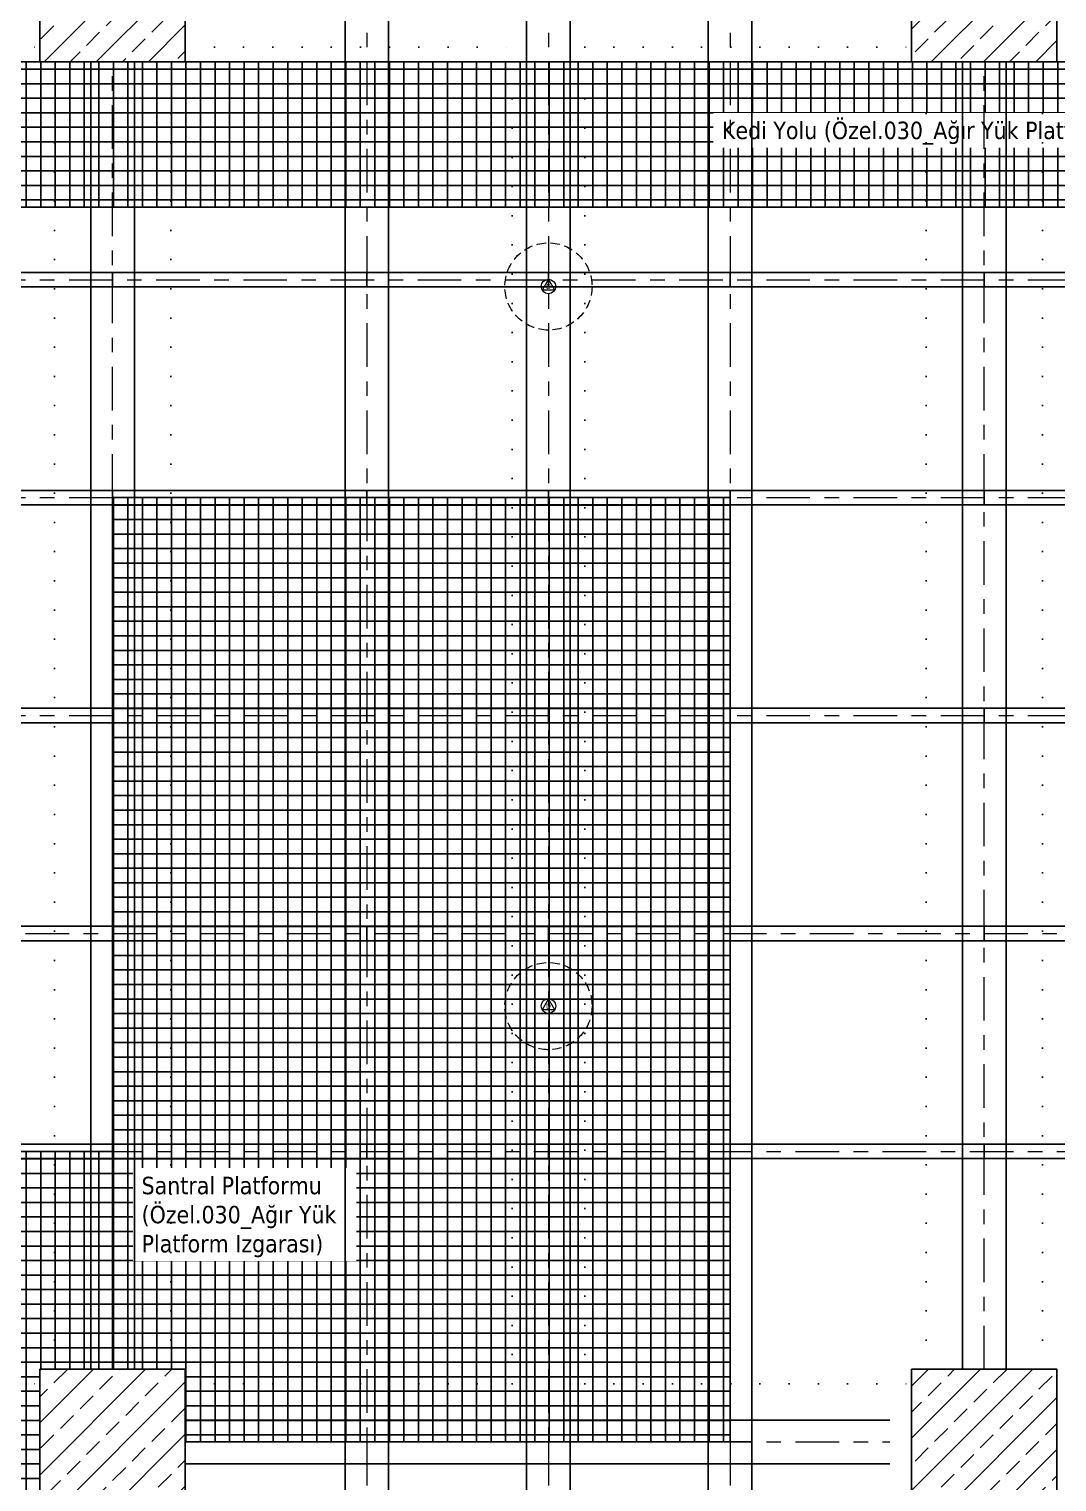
# Model space of a CAD drawing. Header units: centimetres. Extents: x 405564 to 502064, y 46284 to 60634.
# Drawn here: x 447042 to 447750, y 55055 to 56055 of the extents above; entities that cross this region are included whole.
import ezdxf
from ezdxf.enums import TextEntityAlignment as Align

# ---------------------------------------------------------------- set-up
doc = ezdxf.new("R2010")
doc.units = ezdxf.units.CM
for name, pattern in [('ACAD_ISO07W100', [3, 0, -3]), ('DOT', [0.25, 0, -0.25]), ('HIDDEN', [9.525, 6.35, -3.175]), ('XKITLINE03', [6, 3, -1, 1, -1])]:
    doc.linetypes.add(name, pattern=pattern)
doc.layers.get('0').update_dxf_attribs({"color": 8, "lineweight": 9})
doc.layers.add('0-KRCN-AYDINLATMA-130426', color=8, linetype='Continuous', lineweight=9)
doc.layers.add('0-KRCN-MİMARİ-220526', color=8, linetype='Continuous', lineweight=9)
for name, color, linetype in [('AS_DOS_TERAS_UST', 8, 'ACAD_ISO07W100'), ('AS_PRFL_CELIK', 8, 'Continuous'), ('AS_PRFL_CELIK AKS', 8, 'Continuous'), ('AS_PRFL_CELIK KEDI YOLU', 8, 'Continuous'), ('AS_PRFL_CELIK PLATFORM IZGARA', 8, 'Continuous'), ('AS_TA_BETONARME', 5, 'Continuous'), ('AS_TA_TARAMA', 8, 'Continuous'), ('AS_YAZI', 8, 'Continuous')]:
    doc.layers.add(name, color=color, linetype=linetype)
doc.styles.add('2', font='arial.ttf', dxfattribs={"width": 0.9, "height": 200})
doc.styles.add('MtXpl_Tahoma', font='tahoma.ttf')
pattern_1 = [(0, (-443149.746, -16832.563), (0, 10), []), (90, (-443149.746, -16832.563), (-10, 6e-16), [])]
pattern_2 = [(225, (17560.68, -7819.299), (17.96051, -17.96051), []), (225, (17542.72, -7819.299), (17.96051, -17.96051), [12.7, -6.35])]

# ---------------------------------------------------------------- blocks, each defined once
blk = doc.blocks.new('KD')
at = {"layer": '0-KRCN-AYDINLATMA-130426'}
for p, q in [((0, 5), (-4.33, -2.5)), ((4.33, -2.5), (0, 5)), ((4.33, -2.5), (-4.33, -2.5))]:
    blk.add_line(p, q, dxfattribs=at)
at = {"layer": '0-KRCN-AYDINLATMA-130426', "linetype": 'HIDDEN'}
blk.add_circle((0, 0), 30, dxfattribs=at)
at = {"layer": '0-KRCN-AYDINLATMA-130426'}
blk.add_circle((0, 0), 5, dxfattribs=at)
at = {"layer": '0-KRCN-AYDINLATMA-130426', "style": '2'}
blk.add_text('D', height=3.36, dxfattribs=at).set_placement((0, 0), align=Align.MIDDLE_CENTER)
blk = doc.blocks.new('G$C27E741DA')
at = {"layer": '0-KRCN-AYDINLATMA-130426'}
for p in [(9335.68, 8743.86), (9335.68, 8248.55)]:
    blk.add_blockref('KD', p, dxfattribs=at)
blk = doc.blocks.new('PLATFORM IZGARASI VE KEDI YOLU YERLESIMI')
at = {"layer": 'AS_PRFL_CELIK KEDI YOLU', "transparency": 33554687}
h = blk.add_hatch(dxfattribs=at)
h.set_pattern_fill('_USER', color=15, scale=10, double=1, pattern_type=0)
h.set_pattern_definition(pattern_1)
h.paths.add_polyline_path([(7550, -2400), (7500, -2400), (7500, -2300), (7550, -2300), (7550, -1900), (7975, -1900), (7975, -2175), (8100, -2175), (8100, -1900), (8100, -1800), (8100, -1250), (7975, -1250), (7975, -1800), (7125, -1800), (7125, -950), (7250, -950), (7250, -750), (7125, -750), (7125, -800), (6050, -800), (6050, -750), (5924.58, -750), (5924.58, -800), (3050, -800), (3050, -550), (2925, -550), (2925, -800), (1975, -800), (1975, -550), (1850, -550), (1850, -800), (1125, -800), (1125, -900), (1250, -900), (1250, -950), (1375, -950), (1375, -900), (6950, -900), (6950, -1250), (6775, -1250), (6775, -1400), (6950, -1400), (6950, -1700), (7000, -1700), (7000, -1800), (3900, -1800), (3900, -1700), (3950, -1700), (3950, -1550), (3775, -1550), (3775, -1800), (614.97, -1800), (614.97, -1900), (1190, -1900), (1190, -1940), (1290, -1940), (1290, -1900), (2450, -1900), (2450, -2175), (1725, -2175), (1725, -2700), (1550, -2700), (1550, -2850), (1850, -2850), (1850, -2275), (2575, -2275), (2575, -1900), (3350, -1900), (3350, -2300), (3400, -2300), (3400, -2400), (3350, -2400), (3350, -3300), (3400, -3300), (3400, -3400), (3350, -3400), (3350, -3556.25), (3525, -3556.25), (3525, -3000), (3650, -3000), (3650, -2850), (3525, -2850), (3525, -1900), (4850, -1900), (4850, -2350), (4725, -2350), (4725, -2545), (4850, -2545), (4850, -2850), (4975, -2850), (4975, -1900), (7375, -1900), (7375, -2350), (7000, -2350), (7000, -2400), (6950, -2400), (6950, -3000), (6775, -3000), (6775, -2850), (6650, -2850), (6650, -3000), (6650, -3150), (6950, -3150), (6950, -3300), (7000, -3300), (7000, -3400), (6950, -3400), (6950, -4337.5), (6525, -4337.5), (6525, -4493.75), (7125, -4493.75), (7125, -3712.5), (7250, -3712.5), (7250, -3556.25), (7125, -3556.25), (7125, -2550), (7375, -2550), (7375, -2700), (7975, -2700), (7975, -3000), (8100, -3000), (8100, -2550), (7550, -2550)])
at = {"layer": 'AS_PRFL_CELIK PLATFORM IZGARA', "transparency": 33554687}
h = blk.add_hatch(dxfattribs=at)
h.set_pattern_fill('_USER', color=256, scale=10, double=1, pattern_type=0)
h.set_pattern_definition(pattern_1)
h.paths.add_polyline_path([(4375, -1100), (3950, -1100), (3950, -1699.88), (4000, -1700), (4000, -1750), (4375, -1750)])
at = {"layer": 'AS_PRFL_CELIK KEDI YOLU', "color": 4}
for points in [[(5924.58, -800), (3050, -800), (3050, -550), (2925, -550), (2925, -800), (1975, -800)], [(1375, -900), (6950, -900), (6950, -1250), (6775, -1250), (6775, -1400), (6950, -1400), (6950, -1700), (7000, -1700), (7000, -1800), (3900, -1800), (3900, -1700), (3950, -1700), (3950, -1550), (3775, -1550), (3775, -1800), (614.97, -1800)]]:
    blk.add_lwpolyline(points, dxfattribs=at)
at = {"layer": 'AS_PRFL_CELIK PLATFORM IZGARA'}
blk.add_lwpolyline([(4000, -1750), (4375, -1750), (4375, -1100), (3950, -1100), (3950, -1699.88), (4000, -1700)], close=True, dxfattribs=at)
at = {"layer": 'AS_YAZI', "char_height": 12, "attachment_point": 1, "style": 'MtXpl_Tahoma', "bg_fill": 3, "box_fill_scale": 1.5, "bg_fill_color": 256, "bg_fill_transparency": 0}
for s, insert, width in [('{\\fTahoma|b0|i0|c162|p34;Kedi Yolu (Özel.030_Ağır Yük Platform Izgarası)}', (4369.4, -841.25), 353.1066), ('{\\fTahoma|b0|i0|c162|p34;Santral Platformu (Özel.030_Ağır Yük Platform Izgarası)}', (3969.95, -1567.47), 141.8752)]:
    blk.add_mtext(s, dxfattribs=dict(at, insert=insert, width=width))
blk = doc.blocks.new('A$C48c69b65')
at = {"layer": 'AS_PRFL_CELIK'}
for p, q in [((4110, -1750), (4110, -140)), ((4140, -1750), (4140, -140)), ((4235, -1750), (4235, -140)), ((4265, -1750), (4265, -140)), ((4360, -1750), (4360, -140)), ((4390, -1750), (4390, -140)), ((3935, -1700), (3935, -800)), ((3965, -1700), (3965, -800)), ((4535, -1700), (4535, -800)), ((4565, -1700), (4565, -800)), ((7535, -945), (260, -945)), ((3950, -955), (3950, -945)), ((4125, -955), (4125, -945)), ((4250, -955), (4250, -945)), ((4375, -955), (4375, -945)), ((4550, -955), (4550, -945)), ((7535, -955), (260, -955)), ((7535, -1095), (260, -1095)), ((3950, -1105), (3950, -1095)), ((4125, -1105), (4125, -1095)), ((4250, -1105), (4250, -1095)), ((4375, -1105), (4375, -1095)), ((4550, -1105), (4550, -1095)), ((7535, -1105), (260, -1105)), ((7535, -1245), (260, -1245)), ((3950, -1255), (3950, -1245)), ((4125, -1255), (4125, -1245)), ((4250, -1255), (4250, -1245)), ((4375, -1255), (4375, -1245)), ((4550, -1255), (4550, -1245)), ((7535, -1255), (260, -1255)), ((7535, -1395), (1600, -1395)), ((3950, -1405), (3950, -1395)), ((4125, -1405), (4125, -1395)), ((4250, -1405), (4250, -1395)), ((4375, -1405), (4375, -1395)), ((4550, -1405), (4550, -1395)), ((1600, -1405), (7535, -1405)), ((7535, -1545), (1600, -1545)), ((3950, -1555), (3950, -1545)), ((4125, -1555), (4125, -1545)), ((4250, -1555), (4250, -1545)), ((4375, -1555), (4375, -1545)), ((4550, -1555), (4550, -1545)), ((7535, -1555), (1600, -1555)), ((4000, -1735), (4485, -1735)), ((4110, -2350), (4110, -1750)), ((4110, -1750), (4140, -1750)), ((4110, -1750), (4140, -1750)), ((4140, -2350), (4140, -1750)), ((4235, -2350), (4235, -1750)), ((4235, -1750), (4265, -1750)), ((4235, -1750), (4265, -1750)), ((4265, -2350), (4265, -1750)), ((4360, -2350), (4360, -1750)), ((4360, -1750), (4390, -1750)), ((4360, -1750), (4390, -1750)), ((4390, -2350), (4390, -1750)), ((4000, -1765), (4485, -1765))]:
    blk.add_line(p, q, dxfattribs=at)
at = {"layer": 'AS_PRFL_CELIK AKS', "linetype": 'XKITLINE03', "lineweight": 0, "ltscale": 10}
for p, q in [((4125, -140), (4125, -1750)), ((4250, -140), (4250, -1750)), ((4375, -140), (4375, -1750)), ((3950, -1700), (3950, -800)), ((4550, -1700), (4550, -800)), ((260, -950), (7535, -950)), ((260, -1100), (7535, -1100)), ((260, -1250), (7535, -1250)), ((1550, -1400), (7535, -1400)), ((1600, -1550), (7535, -1550)), ((4000, -1750), (4485, -1750)), ((4125, -1750), (4125, -2350)), ((4250, -1750), (4250, -2350)), ((4375, -1750), (4375, -2350))]:
    blk.add_line(p, q, dxfattribs=at)
blk = doc.blocks.new('A$C6A10300A')
at = {"layer": 'AS_PRFL_CELIK'}
blk.add_blockref('PLATFORM IZGARASI VE KEDI YOLU YERLESIMI', (5085.68, -3801.45), dxfattribs=at)
at = {"layer": 'AS_TA_TARAMA'}
h = blk.add_hatch(dxfattribs=at)
h.set_pattern_fill('ANSI33', color=256, scale=4, angle=180)
h.set_pattern_definition(pattern_2)
h.paths.add_polyline_path([(8985.68, -4501.45), (9085.68, -4501.45), (9085.68, -4601.45), (8985.68, -4601.45)])
h = blk.add_hatch(dxfattribs=at)
h.set_pattern_fill('ANSI33', color=256, scale=4, angle=180)
h.set_pattern_definition(pattern_2)
h.paths.add_polyline_path([(9585.68, -4501.45), (9685.68, -4501.45), (9685.68, -4601.45), (9585.68, -4601.45)])
h = blk.add_hatch(dxfattribs=at)
h.set_pattern_fill('ANSI33', color=256, scale=4, angle=180)
h.set_pattern_definition(pattern_2)
h.paths.add_polyline_path([(8985.68, -5501.45), (9085.68, -5501.45), (9085.68, -5601.45), (8985.68, -5601.45)])
h = blk.add_hatch(dxfattribs=at)
h.set_pattern_fill('ANSI33', color=256, scale=4, angle=180)
h.set_pattern_definition(pattern_2)
h.paths.add_polyline_path([(9585.68, -5501.45), (9685.68, -5501.45), (9685.68, -5601.45), (9585.68, -5601.45)])
at = {"layer": 'AS_DOS_TERAS_UST', "linetype": 'DOT', "ltscale": 80}
for p, q in [((8760.68, -4591.45), (8985.68, -4591.45)), ((9085.68, -4591.45), (9310.68, -4591.45)), ((9310.68, -5511.45), (9310.68, -4591.45)), ((9360.68, -4591.45), (9585.68, -4591.45)), ((9360.68, -5511.45), (9360.68, -4591.45)), ((8995.68, -5501.45), (8995.68, -4601.45)), ((9075.68, -5501.45), (9075.68, -4601.45)), ((9595.68, -5501.45), (9595.68, -4601.45)), ((9675.68, -5501.45), (9675.68, -4601.45)), ((8760.68, -5511.45), (8985.68, -5511.45)), ((9085.68, -5511.45), (9310.68, -5511.45)), ((9360.68, -5511.45), (9585.68, -5511.45))]:
    blk.add_line(p, q, dxfattribs=at)
at = {"layer": 'AS_TA_BETONARME'}
for points in [[(8985.68, -4501.45), (9085.68, -4501.45), (9085.68, -4601.45), (8985.68, -4601.45)], [(9585.68, -4501.45), (9685.68, -4501.45), (9685.68, -4601.45), (9585.68, -4601.45)], [(8985.68, -5501.45), (9085.68, -5501.45), (9085.68, -5601.45), (8985.68, -5601.45)], [(9585.68, -5501.45), (9685.68, -5501.45), (9685.68, -5601.45), (9585.68, -5601.45)]]:
    blk.add_lwpolyline(points, close=True, dxfattribs=at)
blk.add_blockref('A$C48c69b65', (5085.68, -3801.45))

msp = doc.modelspace()

# ---------------------------------------------------------------- block references
at = {"layer": '0-KRCN-AYDINLATMA-130426'}
msp.add_blockref('G$C27E741DA', (438064.07, 47134.02), dxfattribs=at)

# ---------------------------------------------------------------- next in the draw order: block references
at = {"layer": '0-KRCN-MİMARİ-220526'}
msp.add_blockref('A$C6A10300A', (438064.07, 60634.02), dxfattribs=at)

doc.saveas('drawing.dxf')
